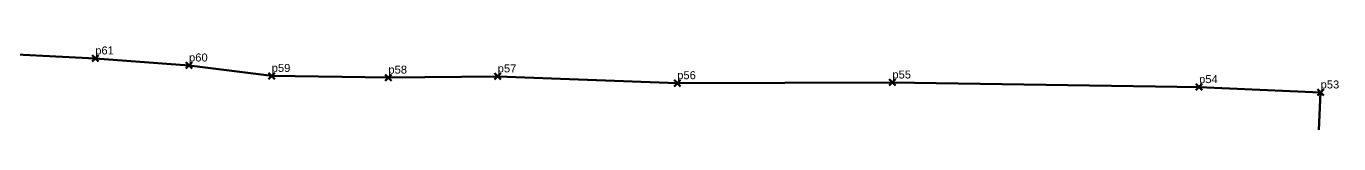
# Model space of a CAD drawing. Header units: millimetres. Extents: x 603863 to 606198, y 1299482 to 1300147.
# Drawn here: x 606116 to 606198.1, y 1299641.9 to 1299646.8 of the extents above; entities that cross this region are included whole.
import ezdxf

# ---------------------------------------------------------------- set-up
doc = ezdxf.new("R2010")
doc.units = ezdxf.units.MM
doc.header["$PDMODE"] = 3
doc.header["$PDSIZE"] = 0.2
doc.layers.get('0').update_dxf_attribs({"color": 1, "linetype": 'CONTINUOUS', "lineweight": 100})
doc.layers.add('Point', color=5, linetype='CONTINUOUS', lineweight=100)
doc.layers.add('Point_Name', color=1, linetype='CONTINUOUS', lineweight=100)
doc.styles.get("Standard").update_dxf_attribs({"font": 'arial.ttf', "width": 0.65})

msp = doc.modelspace()

# ---------------------------------------------------------------- linework, layer by layer
at = {"color": 0, "elevation": 113.096}
msp.add_lwpolyline([(606196.603, 1299636.829), (606196.928, 1299643.904), (606189.334, 1299644.239), (606170.165, 1299644.529), (606156.719, 1299644.486), (606145.501, 1299644.91), (606138.668, 1299644.835), (606131.378, 1299644.941), (606126.209, 1299645.596), (606120.347, 1299646.038), (606112.979, 1299646.413)], dxfattribs=at)
at = {"layer": 'Point'}
for p in [(606120.347, 1299646.038, 112.089), (606126.209, 1299645.596, 111.96), (606131.378, 1299644.941, 111.95), (606138.668, 1299644.835, 111.867), (606145.501, 1299644.91, 111.87), (606156.719, 1299644.486, 111.711), (606170.165, 1299644.529, 111.575), (606189.334, 1299644.239, 111.283), (606196.928, 1299643.904, 111.545)]:
    msp.add_point(p, dxfattribs=at)

# ---------------------------------------------------------------- texts
at = {"layer": 'Point_Name'}
for s, p in [('p61', (606120.347, 1299646.288)), ('p60', (606126.209, 1299645.846)), ('p59', (606131.378, 1299645.191)), ('p58', (606138.668, 1299645.085)), ('p57', (606145.501, 1299645.16)), ('p56', (606156.719, 1299644.736)), ('p55', (606170.165, 1299644.779)), ('p54', (606189.334, 1299644.489)), ('p53', (606196.928, 1299644.154))]:
    msp.add_text(s, height=0.5, dxfattribs=at).set_placement(p)

doc.saveas('drawing.dxf')
